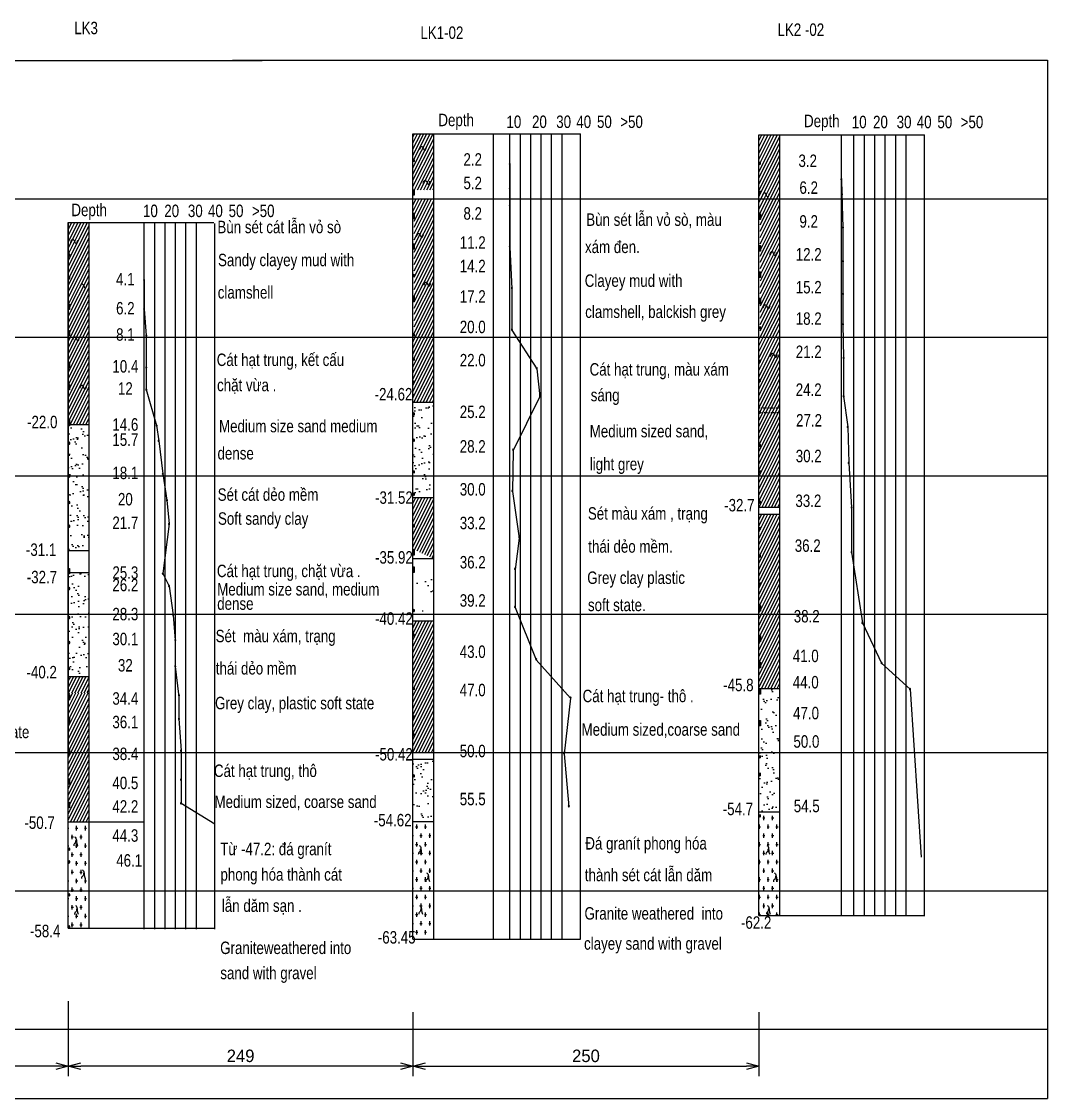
# Model space of a CAD drawing. Header units: millimetres. Extents: x -460 to 3871, y -2191 to 1614.
# Drawn here: x 3130 to 3871, y 792 to 1571 of the extents above; entities that cross this region are included whole.
import ezdxf
from ezdxf.enums import TextEntityAlignment as Align

# ---------------------------------------------------------------- set-up
doc = ezdxf.new("R2010")
doc.units = ezdxf.units.MM
for name, color, linetype in [('03_Dimension line', 4, 'Continuous'), ('HATCH', 8, 'Continuous'), ('Layer1', 7, 'Continuous'), ('Layer3', 7, 'Continuous'), ('Layer4', 7, 'Continuous'), ('Layer5', 7, 'Continuous'), ('LEGEND', 7, 'Continuous')]:
    doc.layers.add(name, color=color, linetype=linetype)
doc.layers.add('SPT Lines', color=7, linetype='Continuous', lineweight=30)
doc.styles.add('Kich Thuoc', font='vn_vni.shx')
doc.styles.add('vn_vni', font='vn_vni.shx', dxfattribs={"width": 0.8})
doc.dimstyles.new('D500', dxfattribs={"dimscale": 6, "dimtxt": 1.5, "dimasz": 1.5, "dimexe": 1.2, "dimexo": 0, "dimgap": 0.5, "dimtad": 1, "dimdec": 0, "dimzin": 0, "dimdsep": 46, "dimtxsty": 'Kich Thuoc', "dimblk": 'OPEN30', "dimcen": 0.09, "dimclrd": 256, "dimclre": 256, "dimclrt": 256, "dimadec": 0, "dimazin": 0, "dimtfac": 1, "dimtdec": 0, "dimtmove": 0, "dimatfit": 3, "dimldrblk": 'OPEN30', "dimfxl": 1, "dimtolj": 1, "dimtzin": 0, "dimarcsym": 0})
pattern_1 = [(63.43495, (2553.9757, 17.1948), (-1.122532, 2.245064), [])]
pattern_2 = [(56.9112, (2553.976, 17.195), (-0.240005, 14.682397), [0, -8.415734, 0, -9.412334, 0, -8.997084]), (14.7514, (2553.976, 17.195), (6.74285, 21.50475), [0, -3.203046, 0, -5.35143, 0, -2.05073]), (308.12634, (2549.289, 17.195), (11.864886, 0.043116), [0, -2.60231, 0, -9.36832, 0, -12.230863]), (298.6193, (2549.29, 17.195), (11.45335, 6.68788), [0, -1.46613, 0, -6.920125, 0, -7.91709])]
pattern_3 = [(0, (2553.9757, 17.195), (3.175, 6.35), [1.5875, -4.7625]), (90, (2554.7694, 15.6073), (-3.175, 6.35), [3.175, -9.525])]

# ---------------------------------------------------------------- blocks, each defined once
blk = doc.blocks.new('WeaSym')
at = {"layer": 'Layer5'}
for points, knots in [([(0.29, 0.4), (0.22, 0.37), (0.1, 0.31), (-0.13, 0.23), (-0.3, -0.06), (-0.19, -0.64), (-0.96, -0.88), (-1.56, -1.18), (-1.63, -1.55), (-1.66, -1.7)], [0, 0, 0, 0, 0.248602, 0.391484, 0.732345, 1.135543, 1.988104, 2.650597, 3.069283, 3.069283, 3.069283, 3.069283]), ([(-1.03, 1.5), (-0.7, 1.41), (-0.06, 1.23), (0.35, 0.2), (0.38, -0.85), (0.85, -1.43), (1.06, -1.68)], [0, 0, 0, 0, 0.980013, 1.868212, 3.088691, 4.043605, 4.043605, 4.043605, 4.043605])]:
    blk.add_open_spline(points, degree=3, knots=knots, dxfattribs=at)
blk = doc.blocks.new('Mud')
at = {"layer": 'Layer1'}
blk.add_open_spline([(-2.54, -0.48), (-2.35, -0.21), (-2.01, 0.28), (-1.25, 0.76), (-0.41, 0.43), (0.13, -0.11), (0.69, -0.75), (1.53, -0.95), (2.04, -0.32), (2.26, 0.06), (2.38, 0.27)], degree=3, knots=[0, 0, 0, 0, 1.010535, 1.796684, 2.438777, 3.51977, 4.07449, 5.00931, 5.585625, 6.332998, 6.332998, 6.332998, 6.332998], dxfattribs=at)
blk = doc.blocks.new('MAUVUONG')
blk.add_lwpolyline([(0, -2), (0, 0), (1, 0), (1, -2)], close=True)
blk.add_solid([(0, 0), (1, 0), (0, -2), (1, -2)])
blk = doc.blocks.new('_Open30')
at = {"color": 0, "linetype": 'ByBlock', "lineweight": -2}
for p, q in [((-1, 0.268), (0, 0)), ((0, 0), (-1, -0.268)), ((0, 0), (-1, 0))]:
    blk.add_line(p, q, dxfattribs=at)
blk = doc.blocks.new('*D17')
at = {"layer": '03_Dimension line', "lineweight": -2, "transparency": 16777216}
for p, q in [((3412.5, 854.74), (3412.5, 808.46)), ((3662.54, 854.74), (3662.54, 808.46)), ((3421.5, 815.66), (3653.54, 815.66))]:
    blk.add_line(p, q, dxfattribs=at)
at = {"layer": 'DEFPOINTS', "color": 0, "transparency": 16777216}
for p in [(3412.5, 854.74), (3662.54, 854.74), (3662.54, 815.66)]:
    blk.add_point(p, dxfattribs=at)
at = {"layer": '03_Dimension line', "lineweight": -2, "transparency": 16777216, "xscale": 9, "yscale": 9, "zscale": 9, "rotation": 180}
blk.add_blockref('_Open30', (3412.5, 815.66), dxfattribs=at)
at = {"layer": '03_Dimension line', "lineweight": -2, "transparency": 16777216, "xscale": 9, "yscale": 9, "zscale": 9}
blk.add_blockref('_Open30', (3662.54, 815.66), dxfattribs=at)
at = {"layer": '03_Dimension line', "transparency": 16777216, "insert": (3537.52, 823.16), "char_height": 9, "attachment_point": 5, "style": 'Kich Thuoc'}
blk.add_mtext('\\A1;250', dxfattribs=at)
blk = doc.blocks.new('*D18')
at = {"layer": '03_Dimension line', "lineweight": -2, "transparency": 16777216}
for p, q in [((3163.44, 862.62), (3163.44, 808.46)), ((3412.5, 854.74), (3412.5, 808.46)), ((3403.5, 815.66), (3172.44, 815.66))]:
    blk.add_line(p, q, dxfattribs=at)
at = {"layer": 'DEFPOINTS', "color": 0, "transparency": 16777216}
for p in [(3163.44, 862.62), (3412.5, 854.74), (3163.44, 815.66)]:
    blk.add_point(p, dxfattribs=at)
at = {"layer": '03_Dimension line', "lineweight": -2, "transparency": 16777216, "xscale": 9, "yscale": 9, "zscale": 9, "rotation": 180}
blk.add_blockref('_Open30', (3163.44, 815.66), dxfattribs=at)
at = {"layer": '03_Dimension line', "lineweight": -2, "transparency": 16777216, "xscale": 9, "yscale": 9, "zscale": 9}
blk.add_blockref('_Open30', (3412.5, 815.66), dxfattribs=at)
at = {"layer": '03_Dimension line', "transparency": 16777216, "insert": (3287.97, 823.16), "char_height": 9, "attachment_point": 5, "style": 'Kich Thuoc'}
blk.add_mtext('\\A1;249', dxfattribs=at)
blk = doc.blocks.new('*D19')
at = {"layer": '03_Dimension line', "lineweight": -2, "transparency": 16777216}
for p, q in [((2873.44, 862.62), (2873.44, 808.46)), ((3163.44, 862.62), (3163.44, 808.46)), ((3154.44, 815.66), (2882.44, 815.66))]:
    blk.add_line(p, q, dxfattribs=at)
at = {"layer": 'DEFPOINTS', "color": 0, "transparency": 16777216}
for p in [(2873.44, 862.62), (3163.44, 862.62), (2873.44, 815.66)]:
    blk.add_point(p, dxfattribs=at)
at = {"layer": '03_Dimension line', "lineweight": -2, "transparency": 16777216, "xscale": 9, "yscale": 9, "zscale": 9, "rotation": 180}
blk.add_blockref('_Open30', (2873.44, 815.66), dxfattribs=at)
at = {"layer": '03_Dimension line', "lineweight": -2, "transparency": 16777216, "xscale": 9, "yscale": 9, "zscale": 9}
blk.add_blockref('_Open30', (3163.44, 815.66), dxfattribs=at)
at = {"layer": '03_Dimension line', "transparency": 16777216, "insert": (3018.44, 823.16), "char_height": 9, "attachment_point": 5, "style": 'Kich Thuoc'}
blk.add_mtext('\\A1;290', dxfattribs=at)

msp = doc.modelspace()

# ---------------------------------------------------------------- hatches: boundary and pattern name
at = {"layer": 'HATCH'}
h = msp.add_hatch(dxfattribs=at)
h.set_pattern_fill('ANSI31', color=256, scale=0.5, style=0)
h.set_pattern_definition(pattern_1)
h.paths.add_polyline_path([(3427.5, 1442.43), (3412.5, 1442.43), (3412.5, 1432.05), (3413.5, 1432.05), (3413.5, 1428.05), (3413.47, 1410.05), (3413.5, 1410.05), (3413.5, 1406.05), (3413.43, 1372.05), (3413.5, 1372.05), (3413.5, 1368.05), (3413.45, 1342.43), (3427.5, 1342.43)])
h.paths.add_polyline_path([(3427.5, 1489.55), (3412.5, 1489.55), (3412.5, 1449.05), (3413.5, 1449.05), (3427.5, 1448.85)])
h.paths.add_polyline_path([(3427.5, 1295.55), (3427.5, 1342.43), (3412.5, 1342.43), (3412.5, 1295.55)])
h = msp.add_hatch(dxfattribs=at)
h.set_pattern_fill('ANSI31', color=256, scale=0.5, style=0)
h.set_pattern_definition(pattern_1)
h.paths.add_polyline_path([(3677.54, 1488.65), (3662.54, 1488.65), (3662.54, 1442.43), (3677.54, 1442.43)])
h = msp.add_hatch(dxfattribs=at)
h.set_pattern_fill('ANSI31', color=256, scale=0.5, style=0)
h.set_pattern_definition(pattern_1)
h.paths.add_polyline_path([(3677.54, 1342.43), (3677.54, 1442.43), (3662.54, 1442.43), (3662.54, 1431.65), (3663.54, 1431.65), (3663.54, 1427.65), (3663.48, 1408.65), (3663.54, 1408.65), (3663.54, 1404.65), (3663.48, 1389.65), (3663.54, 1389.65), (3663.54, 1385.65), (3663.48, 1370.65), (3663.54, 1370.65), (3663.54, 1366.65), (3663.43, 1342.43)])
h = msp.add_hatch(dxfattribs=at)
h.set_pattern_fill('ANSI31', color=256, scale=0.5, style=0)
h.set_pattern_definition(pattern_1)
h.paths.add_polyline_path([(3178.44, 1425.43), (3163.44, 1425.43), (3163.44, 1382.43), (3178.44, 1382.43)])
h.paths.add_polyline_path([(3178.44, 1382.43), (3163.44, 1382.43), (3163.44, 1366.43), (3164.44, 1366.43), (3164.44, 1362.43), (3163.44, 1362.43), (3163.44, 1347.43), (3164.44, 1347.43), (3164.44, 1343.43), (3163.44, 1343.43), (3163.44, 1324.43), (3164.44, 1324.43), (3164.44, 1320.43), (3163.44, 1320.43), (3163.44, 1308.43), (3164.44, 1308.43), (3164.44, 1304.43), (3163.44, 1304.43), (3163.44, 1282.43), (3164.44, 1282.43), (3164.44, 1279.43), (3178.44, 1279.43)])
h = msp.add_hatch(dxfattribs=at)
h.set_pattern_fill('ANSI31', color=256, scale=0.5, style=0)
h.set_pattern_definition(pattern_1)
h.paths.add_polyline_path([(3662.54, 1242.43), (3677.54, 1242.43), (3677.54, 1342.43), (3662.54, 1342.43)])
h.paths.add_polyline_path([(3552.39, 1256.53), (3665.84, 1256.53), (3665.84, 1207.13), (3552.39, 1207.13)], flags=9)
h = msp.add_hatch(dxfattribs=at)
h.set_pattern_fill('ANSI31', color=256, scale=0.5, style=0)
h.set_pattern_definition(pattern_1)
h.paths.add_polyline_path([(3677.54, 1219.65), (3677.54, 1242.43), (3662.54, 1242.43), (3662.54, 1219.65)])
h.paths.add_polyline_path([(3552.39, 1256.53), (3665.84, 1256.53), (3665.84, 1207.13), (3552.39, 1207.13)], flags=9)
h = msp.add_hatch(dxfattribs=at)
h.set_pattern_fill('ANSI31', color=256, scale=0.5, style=0)
h.set_pattern_definition(pattern_1)
h.paths.add_polyline_path([(3427.5, 1226.55), (3412.5, 1226.55), (3412.5, 1189.05), (3413.5, 1189.05), (3427.5, 1182.55)])
h = msp.add_hatch(dxfattribs=at)
h.set_pattern_fill('ANSI31', color=256, scale=0.5, style=0)
h.set_pattern_definition(pattern_1)
h.paths.add_polyline_path([(3677.54, 1214.65), (3662.54, 1214.65), (3662.54, 1148.65), (3663.54, 1148.65), (3663.54, 1144.65), (3662.54, 1144.65), (3662.54, 1142.43), (3677.54, 1142.43), (3677.54, 1148.65)])
h.paths.add_polyline_path([(3663.54, 1122.65), (3662.54, 1122.65), (3662.54, 1107.65), (3663.54, 1107.65), (3663.54, 1103.65), (3662.54, 1103.65), (3662.54, 1088.65), (3677.54, 1088.65), (3677.54, 1142.43), (3662.54, 1142.43), (3662.54, 1126.65), (3663.54, 1126.65)])
h = msp.add_hatch(dxfattribs=at)
h.set_pattern_fill('ANSI31', color=256, scale=0.5, style=0)
h.set_pattern_definition(pattern_1)
h.paths.add_polyline_path([(3427.5, 1137.55), (3412.5, 1137.55), (3412.5, 1042.43), (3427.5, 1042.43)])
h = msp.add_hatch(dxfattribs=at)
h.set_pattern_fill('ANSI31', color=256, scale=0.5, style=0)
h.set_pattern_definition(pattern_1)
h.paths.add_polyline_path([(3178.44, 1085.43), (3163.44, 1085.43), (3163.44, 1084.43), (3164.44, 1084.43), (3164.44, 1080.43), (3163.44, 1080.43), (3163.44, 1067.43), (3164.44, 1067.43), (3164.44, 1063.43), (3163.44, 1063.43), (3163.44, 1044.43), (3164.44, 1044.43), (3164.44, 1040.43), (3163.44, 1040.43), (3163.44, 1023.43), (3164.44, 1023.43), (3164.44, 1019.43), (3163.44, 1019.43), (3163.44, 1006.43), (3164.44, 1006.43), (3164.44, 1002.43), (3163.44, 1002.43), (3163.44, 992.43), (3178.44, 992.43)])
at = {"layer": 'Layer1'}
h = msp.add_hatch(dxfattribs=at)
h.set_pattern_fill('DOTS', color=256, style=0)
h.set_pattern_definition([(0, (1801.4268, 1986.663), (0.79375, 3.175), [0, -1.5875])])
h.paths.add_polyline_path([(3662.54, 1291.65), (3662.54, 1286.65), (3677.54, 1286.65), (3677.54, 1291.65)])
h.paths.add_polyline_path([(3664.77, 1282.57), (3676.46, 1282.57), (3676.46, 1297.87), (3664.77, 1297.87)], flags=9)
h = msp.add_hatch(dxfattribs=at)
h.set_pattern_fill('AR-SAND', color=256, scale=0.5, style=0)
h.set_pattern_definition([(56.9112, (2553.976, 17.195), (-0.8, 48.9413), [0, -28.05245, 0, -31.37445, 0, -29.9903]), (14.7514, (2553.976, 17.195), (22.4762, 71.6825), [0, -10.6768, 0, -17.8381, 0, -6.83577]), (308.1263, (2538.355, 17.195), (39.5496, 0.1437), [0, -8.67437, 0, -31.22774, 0, -40.76954]), (298.6193, (2538.355, 17.195), (38.1778, 22.2929), [0, -4.8871, 0, -23.0671, 0, -26.3903])])
h.paths.add_polyline_path([(3427.5, 1182.55), (3412.5, 1182.55), (3412.5, 1176.55), (3413.5, 1176.55), (3413.5, 1172.55), (3412.5, 1172.55), (3412.5, 1142.43), (3427.5, 1142.43), (3427.5, 1149.55)])
h = msp.add_hatch(dxfattribs=at)
h.set_pattern_fill('CROSS', color=256, scale=0.5, style=0)
h.set_pattern_definition(pattern_3)
h.paths.add_polyline_path([(3662.54, 942.55), (3677.54, 942.55), (3677.54, 999.65), (3662.54, 999.65)])
h.paths.add_polyline_path([(3677.54, 924.65), (3677.54, 942.55), (3662.54, 942.55), (3662.54, 924.65)])
h = msp.add_hatch(dxfattribs=at)
h.set_pattern_fill('CROSS', color=256, scale=0.5, style=0)
h.set_pattern_definition(pattern_3)
h.paths.add_polyline_path([(3427.5, 992.55), (3412.5, 992.55), (3412.5, 942.55), (3427.5, 942.55)])
h.paths.add_polyline_path([(3427.5, 942.55), (3412.5, 942.55), (3412.5, 907.55), (3427.5, 907.55)])
at = {"layer": 'Layer3'}
h = msp.add_hatch(dxfattribs=at)
h.set_pattern_fill('AR-SAND', color=256, scale=0.15, style=0)
h.set_pattern_definition(pattern_2)
h.paths.add_polyline_path([(3427.5, 1295.55), (3412.5, 1295.55), (3412.5, 1242.43), (3427.5, 1242.43)])
h.paths.add_polyline_path([(3412.5, 1242.43), (3412.5, 1226.55), (3427.5, 1226.55), (3427.5, 1242.43)])
h = msp.add_hatch(dxfattribs=at)
h.set_pattern_fill('AR-SAND', color=256, scale=0.15, style=0)
h.set_pattern_definition([(56.9112, (2692.445, 1045.43), (-0.24, 14.6824), [0, -8.41573, 0, -9.41233, 0, -8.99708]), (14.7514, (2692.445, 1045.43), (6.74285, 21.50475), [0, -3.20305, 0, -5.35143, 0, -2.05073]), (308.1263, (2687.759, 1045.43), (11.86489, 0.04312), [0, -2.60231, 0, -9.36832, 0, -12.23086]), (298.6193, (2687.759, 1045.43), (11.45335, 6.68788), [0, -1.46613, 0, -6.92012, 0, -7.91709])])
h.paths.add_polyline_path([(3178.44, 1279.43), (3164.44, 1279.43), (3164.44, 1278.43), (3163.44, 1278.43), (3163.44, 1188.43), (3178.44, 1188.43)])
h.paths.add_polyline_path([(3178.44, 1172.43), (3164.44, 1172.43), (3164.44, 1171.43), (3163.44, 1171.43), (3163.44, 1097.43), (3178.44, 1097.43)])
h = msp.add_hatch(dxfattribs=at)
h.set_pattern_fill('AR-SAND', color=256, scale=0.15, style=0)
h.set_pattern_definition(pattern_2)
h.paths.add_polyline_path([(3663.54, 1065.65), (3663.54, 1061.65), (3663.4, 1042.43), (3677.54, 1042.43), (3677.54, 1088.65), (3663.54, 1088.65), (3663.54, 1084.65), (3663.42, 1065.65)])
h.paths.add_polyline_path([(3677.54, 1042.43), (3662.54, 1042.43), (3662.54, 999.65), (3677.54, 999.65)])
h = msp.add_hatch(dxfattribs=at)
h.set_pattern_fill('AR-SAND', color=256, scale=0.15, style=0)
h.set_pattern_definition(pattern_2)
h.paths.add_polyline_path([(3427.5, 1037.55), (3412.5, 1037.55), (3412.5, 995.55), (3427.5, 995.55)])
at = {"layer": 'Layer4'}
h = msp.add_hatch(dxfattribs=at)
h.set_pattern_fill('ANSI31', color=256, scale=0.5, style=0)
h.set_pattern_definition([(63.43495, (2692.4449, 1045.4296), (-1.122532, 2.245064), [])])
h.paths.add_polyline_path([(3178.44, 1097.43), (3163.44, 1097.43), (3163.44, 1085.43), (3178.44, 1085.43)])
at = {"layer": 'Layer5'}
h = msp.add_hatch(dxfattribs=at)
h.set_pattern_fill('CROSS', color=256, scale=0.5, style=0)
h.set_pattern_definition([(0, (2692.445, 111.4296), (3.175, 6.35), [1.5875, -4.7625]), (90, (2693.2386, 109.842), (-3.175, 6.35), [3.175, -9.525])])
h.paths.add_polyline_path([(3178.44, 992.43), (3163.44, 992.43), (3163.44, 915.43), (3178.44, 915.43)])

# ---------------------------------------------------------------- linework, layer by layer
at = {"color": 5}
for p, q in [((1962.77, 1542.43), (3303.64, 1542.43)), ((3282.18, 1542.55), (3871.01, 1542.55)), ((3871.01, 1542.55), (3871.01, 792.43)), ((1962.77, 1242.43), (3871.01, 1242.43)), ((1962.77, 942.43), (3303.64, 942.43)), ((3282.18, 942.55), (3871.01, 942.55)), ((1962.77, 842.43), (3871.01, 842.43)), ((1962.77, 792.43), (3871.01, 792.43))]:
    msp.add_line(p, q, dxfattribs=at)
for p, q in [((3412.5, 1197.55), (3412.5, 1489.55)), ((3412.5, 1149.55), (3412.5, 1489.55)), ((3427.5, 1149.55), (3427.5, 1489.55)), ((3470.61, 1149.55), (3470.61, 1489.55)), ((3489.99, 1489.55), (3489.99, 1149.55)), ((3533.49, 1149.55), (3533.49, 1489.55)), ((3662.54, 1148.65), (3662.54, 1488.65)), ((3677.54, 1148.65), (3677.54, 1488.65)), ((3722.09, 1148.65), (3722.09, 1488.65)), ((3722.09, 1148.65), (3722.09, 1488.65)), ((3722.09, 1148.65), (3722.09, 1488.65)), ((3722.09, 1148.65), (3722.09, 1488.65)), ((3782.09, 1118.65), (3782.09, 1488.65)), ((3163.44, 1085.43), (3163.44, 1425.43)), ((3163.44, 1425.43), (3268.69, 1425.43)), ((3178.44, 1085.43), (3178.44, 1425.43)), ((3218.27, 1084.67), (3218.27, 1424.67)), ((3218.27, 1084.67), (3218.27, 1424.67)), ((3269.27, 1084.67), (3269.27, 1424.67)), ((3163.44, 1362.43), (3163.44, 1366.43)), ((3163.44, 1366.43), (3164.44, 1366.43)), ((3164.44, 1362.43), (3163.44, 1362.43)), ((3164.44, 1366.43), (3164.44, 1362.43)), ((3163.44, 1343.43), (3163.44, 1347.43)), ((3163.44, 1347.43), (3164.44, 1347.43)), ((3164.44, 1347.43), (3164.44, 1343.43)), ((3164.44, 1343.43), (3163.44, 1343.43)), ((3163.44, 1320.43), (3163.44, 1324.43)), ((3163.44, 1324.43), (3164.44, 1324.43)), ((3164.44, 1324.43), (3164.44, 1320.43)), ((3164.44, 1320.43), (3163.44, 1320.43)), ((3163.44, 1304.43), (3163.44, 1308.43)), ((3163.44, 1308.43), (3164.44, 1308.43)), ((3164.44, 1308.43), (3164.44, 1304.43)), ((3164.44, 1304.43), (3163.44, 1304.43)), ((3163.44, 1278.43), (3163.44, 1282.43)), ((3163.44, 1282.43), (3164.44, 1282.43)), ((3164.44, 1278.43), (3163.44, 1278.43)), ((3164.44, 1282.43), (3164.44, 1278.43)), ((3163.44, 1171.43), (3163.44, 1175.43)), ((3163.44, 1175.43), (3164.44, 1175.43)), ((3164.44, 1175.43), (3164.44, 1171.43)), ((3164.44, 1171.43), (3163.44, 1171.43)), ((3427.5, 907.55), (3427.5, 1149.55)), ((3470.61, 907.55), (3470.61, 1149.55)), ((3533.49, 907.55), (3533.49, 1149.55)), ((3722.09, 996.65), (3722.09, 1148.65)), ((3722.09, 996.65), (3722.09, 1148.65)), ((3722.09, 996.65), (3722.09, 1148.65)), ((3722.09, 924.65), (3722.09, 1148.65)), ((3782.09, 924.65), (3782.09, 1148.65)), ((3163.44, 1080.43), (3163.44, 1084.43)), ((3163.44, 1084.43), (3164.44, 1084.43)), ((3164.44, 1084.43), (3164.44, 1080.43)), ((3178.44, 915.43), (3178.44, 1085.43)), ((3218.27, 914.67), (3218.27, 1084.67)), ((3218.27, 914.67), (3218.27, 1084.67)), ((3269.27, 914.67), (3269.27, 1084.67)), ((3164.44, 1080.43), (3163.44, 1080.43)), ((3163.44, 1063.43), (3163.44, 1067.43)), ((3163.44, 1067.43), (3164.44, 1067.43)), ((3164.44, 1067.43), (3164.44, 1063.43)), ((3164.44, 1063.43), (3163.44, 1063.43)), ((3163.44, 1040.43), (3163.44, 1044.43)), ((3163.44, 1044.43), (3164.44, 1044.43)), ((3164.44, 1044.43), (3164.44, 1040.43)), ((3164.44, 1040.43), (3163.44, 1040.43)), ((3163.44, 1019.43), (3163.44, 1023.43)), ((3163.44, 1023.43), (3164.44, 1023.43)), ((3164.44, 1019.43), (3163.44, 1019.43)), ((3164.44, 1023.43), (3164.44, 1019.43)), ((3163.44, 1002.43), (3163.44, 1006.43)), ((3163.44, 1006.43), (3164.44, 1006.43)), ((3164.44, 1006.43), (3164.44, 1002.43)), ((3164.44, 1002.43), (3163.44, 1002.43))]:
    msp.add_line(p, q)
at = {"color": 8}
for p, q in [((3482.49, 1149.55), (3482.49, 1489.55)), ((3497.49, 1489.55), (3497.49, 1149.55)), ((3504.99, 1489.55), (3504.99, 1149.55)), ((3512.49, 1489.55), (3512.49, 1149.55)), ((3519.99, 1489.55), (3519.99, 1149.55)), ((3731.09, 1148.65), (3731.09, 1488.65)), ((3738.59, 1488.65), (3738.59, 1148.65)), ((3746.09, 1488.65), (3746.09, 1148.65)), ((3753.59, 1488.65), (3753.59, 1148.65)), ((3761.09, 1488.65), (3761.09, 1148.65)), ((3768.59, 1488.65), (3768.59, 1148.65)), ((3225.77, 1424.67), (3225.77, 1084.67)), ((3233.27, 1424.67), (3233.27, 1084.67)), ((3240.77, 1424.67), (3240.77, 1084.67)), ((3248.27, 1424.67), (3248.27, 1084.67)), ((3255.77, 1424.67), (3255.77, 1084.67)), ((3482.49, 907.55), (3482.49, 1149.55)), ((3489.99, 1149.55), (3489.99, 907.55)), ((3497.49, 1149.55), (3497.49, 907.55)), ((3504.99, 1149.55), (3504.99, 907.55)), ((3512.49, 1149.55), (3512.49, 907.55)), ((3519.99, 1149.55), (3519.99, 907.55)), ((3731.09, 924.65), (3731.09, 1148.65)), ((3738.59, 1148.65), (3738.59, 924.65)), ((3746.09, 1148.65), (3746.09, 924.65)), ((3753.59, 1148.65), (3753.59, 924.65)), ((3761.09, 1148.65), (3761.09, 924.65)), ((3768.59, 1148.65), (3768.59, 924.65)), ((3225.77, 1084.67), (3225.77, 914.67)), ((3233.27, 1084.67), (3233.27, 914.67)), ((3240.77, 1084.67), (3240.77, 914.67)), ((3248.27, 1084.67), (3248.27, 914.67)), ((3255.77, 1084.67), (3255.77, 914.67))]:
    msp.add_line(p, q, dxfattribs=at)
for points in [[(3163.44, 1366.43), (3164.44, 1366.43), (3163.44, 1362.43), (3164.44, 1362.43)], [(3163.44, 1347.43), (3164.44, 1347.43), (3163.44, 1343.43), (3164.44, 1343.43)], [(3163.44, 1324.43), (3164.44, 1324.43), (3163.44, 1320.43), (3164.44, 1320.43)], [(3163.44, 1308.43), (3164.44, 1308.43), (3163.44, 1304.43), (3164.44, 1304.43)], [(3163.44, 1282.43), (3164.44, 1282.43), (3163.44, 1278.43), (3164.44, 1278.43)], [(3163.44, 1175.43), (3164.44, 1175.43), (3163.44, 1171.43), (3164.44, 1171.43)], [(3163.44, 1084.43), (3164.44, 1084.43), (3163.44, 1080.43), (3164.44, 1080.43)], [(3163.44, 1067.43), (3164.44, 1067.43), (3163.44, 1063.43), (3164.44, 1063.43)], [(3163.44, 1044.43), (3164.44, 1044.43), (3163.44, 1040.43), (3164.44, 1040.43)], [(3163.44, 1023.43), (3164.44, 1023.43), (3163.44, 1019.43), (3164.44, 1019.43)], [(3163.44, 1006.43), (3164.44, 1006.43), (3163.44, 1002.43), (3164.44, 1002.43)]]:
    msp.add_solid(points)
at = {"layer": 'HATCH'}
msp.add_line((3163.44, 915.43), (3163.44, 1085.43), dxfattribs=at)
at = {"layer": 'Layer1', "color": 0}
for p, q in [((3412.5, 907.55), (3412.5, 1489.55)), ((3412.5, 1489.55), (3533.49, 1489.55)), ((3412.5, 1295.55), (3427.5, 1295.55)), ((3412.5, 1226.55), (3427.5, 1226.55)), ((3662.54, 1214.65), (3677.54, 1214.65)), ((3412.5, 1182.55), (3427.5, 1182.55)), ((3662.54, 924.65), (3662.54, 1148.65)), ((3677.54, 924.65), (3677.54, 1148.65)), ((3412.5, 1137.55), (3427.5, 1137.55)), ((3662.54, 1088.65), (3677.54, 1088.65)), ((3412.5, 907.55), (3427.5, 907.55))]:
    msp.add_line(p, q, dxfattribs=at)
at = {"layer": 'Layer1'}
for p, q in [((3662.54, 1488.65), (3782.09, 1488.65)), ((3163.44, 1425.43), (3163.44, 1042.43)), ((3163.44, 1425.43), (3163.44, 1042.43)), ((3662.54, 1219.65), (3677.54, 1219.65)), ((3427.5, 998.28), (3427.49, 998.31)), ((3662.54, 999.65), (3677.54, 999.65)), ((3662.54, 924.65), (3677.54, 924.65))]:
    msp.add_line(p, q, dxfattribs=at)
at = {"layer": 'Layer1', "color": 1}
for p, q in [((3482.49, 1467.55), (3482.49, 1437.55)), ((3722.09, 1456.65), (3722.52, 1445.81)), ((3722.52, 1445.81), (3723.21, 1421.84)), ((3482.49, 1437.55), (3482.49, 1407.55)), ((3723.21, 1421.84), (3723.21, 1397.41)), ((3482.49, 1407.55), (3483.99, 1377.55)), ((3723.21, 1397.41), (3723.21, 1373.89)), ((3483.99, 1377.55), (3483.99, 1347.55)), ((3723.21, 1373.89), (3723.21, 1351.95)), ((3483.99, 1347.55), (3501.99, 1319.55)), ((3723.21, 1351.95), (3723.67, 1327.52)), ((3723.67, 1327.52), (3723.67, 1299.86)), ((3501.99, 1319.55), (3504.24, 1299.55)), ((3504.24, 1299.55), (3484.89, 1260.72)), ((3723.67, 1299.86), (3726.67, 1277.73)), ((3726.67, 1277.73), (3727.37, 1251.64)), ((3484.89, 1260.72), (3484.4, 1231.02)), ((3727.37, 1251.64), (3729.44, 1219.37)), ((3484.4, 1231.02), (3489.36, 1197.35)), ((3729.44, 1219.37), (3729.44, 1187.09)), ((3489.36, 1197.35), (3486.28, 1174.67)), ((3729.44, 1187.09), (3737.31, 1136.12)), ((3486.28, 1174.67), (3486.28, 1147.21)), ((3486.28, 1147.21), (3501.55, 1109.31)), ((3737.31, 1136.12), (3751.15, 1107.07)), ((3501.55, 1109.31), (3526.36, 1081.64)), ((3751.15, 1107.07), (3771.69, 1088.17)), ((3526.36, 1081.64), (3521.66, 1041.46)), ((3771.69, 1088.17), (3779.76, 966.71)), ((3521.66, 1041.46), (3525.14, 1003.16))]:
    msp.add_line(p, q, dxfattribs=at)
at = {"layer": 'Layer1', "color": 5}
for p, q in [((1962.77, 1442.43), (3871.01, 1442.43)), ((1962.77, 1342.43), (3871.01, 1342.43)), ((3412.5, 1299.98), (3413.29, 1301.55)), ((3427.21, 1257.55), (3427.5, 1258.14)), ((3412.5, 992.55), (3412.5, 1149.55)), ((1962.77, 1142.43), (3871.01, 1142.43)), ((1962.77, 1042.43), (3871.01, 1042.43))]:
    msp.add_line(p, q, dxfattribs=at)
for centre, start_param, end_param in [((3663.29, 1447.15), -1.570796, 1.570796), ((3663.29, 1447.15), 1.570796, 4.712389), ((3413.25, 1387.05), -1.570796, 1.570796), ((3413.25, 1387.05), 1.570796, 4.712389)]:
    msp.add_ellipse(centre, major_axis=(0, 0.75), ratio=0.5, start_param=start_param, end_param=end_param, dxfattribs=at)
at = {"layer": 'Layer3'}
msp.add_line((3412.5, 1037.55), (3427.5, 1037.55), dxfattribs=at)
at = {"layer": 'LEGEND'}
for p, q in [((3163.44, 1279.43), (3178.44, 1279.43)), ((3163.44, 1188.43), (3178.44, 1188.43)), ((3163.44, 1172.43), (3178.44, 1172.43)), ((3163.44, 1097.43), (3178.44, 1097.43)), ((3163.44, 992.43), (3178.44, 992.43)), ((3178.44, 992.43), (3218.44, 992.43)), ((3412.5, 992.55), (3427.5, 992.55)), ((3662.54, 924.65), (3782.46, 924.65)), ((3163.44, 915.43), (3178.44, 915.43)), ((3178.44, 915.43), (3269.27, 915.43)), ((3427.5, 907.55), (3533.49, 907.55))]:
    msp.add_line(p, q, dxfattribs=at)
for centre, start_param, end_param in [((3413.25, 1470.05), -1.570796, 1.570796), ((3413.25, 1470.05), 1.570796, 4.712389), ((3663.29, 1468.15), -1.570796, 1.570796), ((3663.29, 1468.15), 1.570796, 4.712389), ((3164.19, 1401.93), -1.570796, 1.570796), ((3164.19, 1401.93), 1.570796, 4.712389), ((3164.19, 1385.43), -1.570796, 1.570796), ((3164.19, 1385.43), 1.570796, 4.712389), ((3663.29, 1349.15), -1.570796, 1.570796), ((3663.29, 1349.15), 1.570796, 4.712389), ((3413.25, 1344.05), -1.570796, 1.570796), ((3413.25, 1344.05), 1.570796, 4.712389), ((3413.25, 1326.55), -1.570796, 1.570796), ((3413.25, 1326.55), 1.570796, 4.712389), ((3663.29, 1325.15), -1.570796, 1.570796), ((3663.29, 1325.15), 1.570796, 4.712389), ((3413.25, 1310.05), -1.570796, 1.570796), ((3413.25, 1310.05), 1.570796, 4.712389), ((3663.29, 1311.15), -1.570796, 1.570796), ((3663.29, 1311.15), 1.570796, 4.712389), ((3413.25, 1287.05), -1.570796, 1.570796), ((3413.25, 1287.05), 1.570796, 4.712389), ((3663.29, 1288.15), -1.570796, 1.570796), ((3663.29, 1288.15), 1.570796, 4.712389), ((3413.25, 1268.05), -1.570796, 1.570796), ((3164.19, 1265.93), -1.570796, 1.570796), ((3164.19, 1265.93), 1.570796, 4.712389), ((3413.25, 1268.05), 1.570796, 4.712389), ((3663.29, 1264.15), -1.570796, 1.570796), ((3663.29, 1264.15), 1.570796, 4.712389), ((3413.25, 1245.05), -1.570796, 1.570796), ((3413.25, 1245.05), 1.570796, 4.712389), ((3663.29, 1245.15), -1.570796, 1.570796), ((3663.29, 1245.15), 1.570796, 4.712389), ((3164.19, 1241.93), -1.570796, 1.570796), ((3164.19, 1241.93), 1.570796, 4.712389), ((3413.25, 1229.05), -1.570796, 1.570796), ((3164.19, 1222.93), -1.570796, 1.570796), ((3164.19, 1222.93), 1.570796, 4.712389), ((3413.25, 1229.05), 1.570796, 4.712389), ((3663.29, 1223.15), -1.570796, 1.570796), ((3663.29, 1223.15), 1.570796, 4.712389), ((3164.19, 1205.93), -1.570796, 1.570796), ((3413.25, 1206.05), -1.570796, 1.570796), ((3164.19, 1205.93), 1.570796, 4.712389), ((3413.25, 1206.05), 1.570796, 4.712389), ((3663.29, 1204.15), -1.570796, 1.570796), ((3663.29, 1204.15), 1.570796, 4.712389), ((3663.29, 1184.15), -1.570796, 1.570796), ((3663.29, 1184.15), 1.570796, 4.712389), ((3164.19, 1160.93), -1.570796, 1.570796), ((3164.19, 1160.93), 1.570796, 4.712389), ((3663.29, 1164.15), -1.570796, 1.570796), ((3663.29, 1164.15), 1.570796, 4.712389), ((3413.25, 1145.05), -1.570796, 1.570796), ((3413.25, 1145.05), 1.570796, 4.712389), ((3164.19, 1139.93), -1.570796, 1.570796), ((3164.19, 1139.93), 1.570796, 4.712389), ((3164.19, 1121.93), -1.570796, 1.570796), ((3164.19, 1121.93), 1.570796, 4.712389), ((3413.25, 1127.05), -1.570796, 1.570796), ((3413.25, 1127.05), 1.570796, 4.712389), ((3164.19, 1102.93), -1.570796, 1.570796), ((3164.19, 1102.93), 1.570796, 4.712389), ((3413.25, 1088.55), -1.570796, 1.570796), ((3413.25, 1088.55), 1.570796, 4.712389), ((3413.25, 1068.05), -1.570796, 1.570796), ((3413.25, 1068.05), 1.570796, 4.712389), ((3413.25, 1055.05), -1.570796, 1.570796), ((3413.25, 1055.05), 1.570796, 4.712389), ((3663.29, 1039.15), -1.570796, 1.570796), ((3663.29, 1039.15), 1.570796, 4.712389), ((3413.25, 1025.55), -1.570796, 1.570796), ((3413.25, 1025.55), 1.570796, 4.712389), ((3663.29, 1026.15), -1.570796, 1.570796), ((3663.29, 1026.15), 1.570796, 4.712389), ((3663.29, 996.65), -1.570796, 1.570796), ((3663.29, 996.65), 1.570796, 4.712389), ((3164.19, 972.43), -1.570796, 1.570796), ((3164.19, 972.43), 1.570796, 4.712389), ((3164.19, 963.43), -1.570796, 1.570796), ((3164.19, 963.43), 1.570796, 4.712389), ((3164.19, 939.43), -1.570796, 1.570796), ((3164.19, 939.43), 1.570796, 4.712389), ((3164.19, 916.43), -1.570796, 1.570796), ((3164.19, 916.43), 1.570796, 4.712389)]:
    msp.add_ellipse(centre, major_axis=(0, 0.75), ratio=0.5, start_param=start_param, end_param=end_param, dxfattribs=at)
at = {"layer": 'LEGEND', "color": 1}
for centre, start_param, end_param in [((3482.49, 1467.55), -1.570796, 1.570796), ((3482.49, 1467.55), -1.570796, 1.570796), ((3482.49, 1467.55), 1.570796, 4.712389), ((3722.09, 1456.65), -1.570796, 1.570796), ((3722.09, 1456.65), -1.570796, 1.570796), ((3722.09, 1456.65), 1.570796, 4.712389), ((3482.49, 1449.83), -1.570796, 1.570796), ((3482.49, 1449.83), -1.570796, 1.570796), ((3482.49, 1449.83), 1.570796, 4.712389), ((3722.52, 1445.81), -1.570796, 1.570796), ((3722.52, 1445.81), -1.570796, 1.570796), ((3722.52, 1445.81), 1.570796, 4.712389), ((3482.49, 1437.55), -1.570796, 1.570796), ((3482.49, 1437.55), -1.570796, 1.570796), ((3482.49, 1437.55), 1.570796, 4.712389), ((3723.21, 1421.84), -1.570796, 1.570796), ((3723.21, 1421.84), 1.570796, 4.712389), ((3482.49, 1408.05), -1.570796, 1.570796), ((3482.49, 1408.05), -1.570796, 1.570796), ((3482.49, 1408.05), 1.570796, 4.712389), ((3723.21, 1397.41), -1.570796, 1.570796), ((3723.21, 1397.41), 1.570796, 4.712389), ((3218.27, 1383.67), -1.570796, 1.570796), ((3218.27, 1383.67), 1.570796, 4.712389), ((3483.99, 1378.05), -1.570796, 1.570796), ((3483.99, 1378.05), -1.570796, 1.570796), ((3483.99, 1378.05), 1.570796, 4.712389), ((3723.21, 1373.89), -1.570796, 1.570796), ((3723.21, 1373.89), 1.570796, 4.712389), ((3218.27, 1362.67), -1.570796, 1.570796), ((3218.27, 1362.67), 1.570796, 4.712389), ((3483.99, 1348.05), -1.570796, 1.570796), ((3483.99, 1348.05), -1.570796, 1.570796), ((3483.99, 1348.05), 1.570796, 4.712389), ((3723.21, 1351.95), -1.570796, 1.570796), ((3723.21, 1351.95), 1.570796, 4.712389), ((3219.77, 1343.67), -1.570796, 1.570796), ((3219.77, 1343.67), 1.570796, 4.712389), ((3723.67, 1327.52), -1.570796, 1.570796), ((3723.67, 1327.52), 1.570796, 4.712389), ((3219.77, 1320.67), -1.570796, 1.570796), ((3219.77, 1320.67), 1.570796, 4.712389), ((3501.99, 1320.05), -1.570796, 1.570796), ((3501.99, 1320.05), -1.570796, 1.570796), ((3501.99, 1320.05), 1.570796, 4.712389), ((3219.77, 1304.67), -1.570796, 1.570796), ((3219.77, 1304.67), 1.570796, 4.712389), ((3504.24, 1300.05), -1.570796, 1.570796), ((3504.24, 1300.05), -1.570796, 1.570796), ((3504.24, 1300.05), 1.570796, 4.712389), ((3723.67, 1299.86), -1.570796, 1.570796), ((3723.67, 1299.86), 1.570796, 4.712389), ((3227.27, 1278.67), -1.570796, 1.570796), ((3227.27, 1278.67), 1.570796, 4.712389), ((3726.67, 1277.73), -1.570796, 1.570796), ((3726.67, 1277.73), 1.570796, 4.712389), ((3228.77, 1267.67), -1.570796, 1.570796), ((3228.77, 1267.67), 1.570796, 4.712389), ((3484.89, 1261.22), -1.570796, 1.570796), ((3484.89, 1261.22), -1.570796, 1.570796), ((3484.89, 1261.22), 1.570796, 4.712389), ((3727.37, 1251.64), -1.570796, 1.570796), ((3727.37, 1251.64), 1.570796, 4.712389), ((3231.77, 1243.67), -1.570796, 1.570796), ((3231.77, 1243.67), 1.570796, 4.712389), ((3484.4, 1231.52), -1.570796, 1.570796), ((3484.4, 1231.52), -1.570796, 1.570796), ((3484.4, 1231.52), 1.570796, 4.712389), ((3234.77, 1224.67), -1.570796, 1.570796), ((3234.77, 1224.67), 1.570796, 4.712389), ((3729.44, 1219.37), -1.570796, 1.570796), ((3729.44, 1219.37), 1.570796, 4.712389), ((3236.27, 1207.67), -1.570796, 1.570796), ((3236.27, 1207.67), 1.570796, 4.712389), ((3489.36, 1197.85), -1.570796, 1.570796), ((3489.36, 1197.85), -1.570796, 1.570796), ((3489.36, 1197.85), 1.570796, 4.712389), ((3729.44, 1187.09), -1.570796, 1.570796), ((3729.44, 1187.09), 1.570796, 4.712389), ((3486.28, 1175.17), -1.570796, 1.570796), ((3486.28, 1175.17), -1.570796, 1.570796), ((3486.28, 1175.17), 1.570796, 4.712389), ((3231.77, 1171.67), -1.570796, 1.570796), ((3231.77, 1171.67), 1.570796, 4.712389), ((3236.27, 1162.67), -1.570796, 1.570796), ((3236.27, 1162.67), 1.570796, 4.712389), ((3486.28, 1147.71), -1.570796, 1.570796), ((3486.28, 1147.71), -1.570796, 1.570796), ((3486.28, 1147.71), 1.570796, 4.712389), ((3239.27, 1141.67), -1.570796, 1.570796), ((3239.27, 1141.67), 1.570796, 4.712389), ((3737.31, 1136.12), -1.570796, 1.570796), ((3737.31, 1136.12), 1.570796, 4.712389), ((3240.77, 1123.67), -1.570796, 1.570796), ((3240.77, 1123.67), 1.570796, 4.712389), ((3240.77, 1104.67), -1.570796, 1.570796), ((3501.55, 1109.81), -1.570796, 1.570796), ((3501.55, 1109.81), -1.570796, 1.570796), ((3501.55, 1109.81), 1.570796, 4.712389), ((3751.15, 1107.07), -1.570796, 1.570796), ((3751.15, 1107.07), 1.570796, 4.712389), ((3240.77, 1104.67), 1.570796, 4.712389), ((3243.41, 1083.74), -1.570796, 1.570796), ((3243.41, 1083.74), 1.570796, 4.712389), ((3526.36, 1082.14), -1.570796, 1.570796), ((3526.36, 1082.14), -1.570796, 1.570796), ((3526.36, 1082.14), 1.570796, 4.712389), ((3771.69, 1088.17), -1.570796, 1.570796), ((3771.69, 1088.17), 1.570796, 4.712389), ((3243.41, 1066.74), -1.570796, 1.570796), ((3243.41, 1066.74), 1.570796, 4.712389), ((3244.91, 1043.74), -1.570796, 1.570796), ((3244.91, 1043.74), 1.570796, 4.712389), ((3521.66, 1041.96), -1.570796, 1.570796), ((3521.66, 1041.96), -1.570796, 1.570796), ((3521.66, 1041.96), 1.570796, 4.712389), ((3244.91, 1022.74), -1.570796, 1.570796), ((3244.91, 1022.74), 1.570796, 4.712389), ((3244.91, 1005.74), -1.570796, 1.570796), ((3244.91, 1005.74), 1.570796, 4.712389), ((3525.14, 1003.66), -1.570796, 1.570796), ((3525.14, 1003.66), -1.570796, 1.570796), ((3525.14, 1003.66), 1.570796, 4.712389)]:
    msp.add_ellipse(centre, major_axis=(0, 0.5), ratio=0.75, start_param=start_param, end_param=end_param, dxfattribs=at)
at = {"layer": 'SPT Lines', "color": 1}
for p, q in [((3218.27, 1383.67), (3218.27, 1362.67)), ((3218.27, 1362.67), (3219.77, 1343.67)), ((3219.77, 1343.67), (3219.77, 1320.67)), ((3219.77, 1320.67), (3219.77, 1304.67)), ((3219.77, 1304.67), (3227.27, 1278.67)), ((3227.27, 1278.67), (3228.77, 1267.67)), ((3228.77, 1267.67), (3231.77, 1243.67)), ((3231.77, 1243.67), (3234.77, 1224.67)), ((3234.77, 1224.67), (3236.27, 1207.67)), ((3236.27, 1207.67), (3231.77, 1171.67)), ((3231.77, 1171.67), (3236.27, 1162.67)), ((3236.27, 1162.67), (3239.27, 1141.67)), ((3239.27, 1141.67), (3240.77, 1123.67)), ((3240.77, 1123.67), (3240.77, 1104.67)), ((3240.77, 1104.67), (3243.16, 1084.66)), ((3243.41, 1083.74), (3243.41, 1066.74)), ((3243.41, 1066.74), (3244.91, 1043.74)), ((3244.91, 1043.74), (3244.91, 1022.74)), ((3244.91, 1022.74), (3244.91, 1005.74)), ((3244.91, 1005.74), (3269.27, 990.91))]:
    msp.add_line(p, q, dxfattribs=at)

# ---------------------------------------------------------------- block references
at = {"layer": 'Layer1', "yscale": 2}
for name, p in [('Mud', (3419.89, 1479.08)), ('Mud', (3422.43, 1454.65)), ('MAUVUONG', (3662.54, 1431.65)), ('Mud', (3417.68, 1416.19)), ('Mud', (3167.86, 1411.98)), ('MAUVUONG', (3662.54, 1408.65)), ('Mud', (3672.91, 1403.16)), ('MAUVUONG', (3662.54, 1389.65)), ('Mud', (3174.58, 1379.72)), ('Mud', (3422.99, 1381.06)), ('MAUVUONG', (3662.54, 1370.65)), ('Mud', (3668.16, 1364.7)), ('Mud', (3169.2, 1341.55)), ('Mud', (3673.46, 1329.57)), ('Mud', (3174.32, 1306.61))]:
    msp.add_blockref(name, p, dxfattribs=at)
at = {"layer": 'Layer1', "color": 5, "yscale": 2}
for name, p in [('MAUVUONG', (3412.5, 1449.05)), ('Mud', (3667.6, 1445.53)), ('MAUVUONG', (3412.5, 1432.05)), ('MAUVUONG', (3412.5, 1410.05)), ('MAUVUONG', (3412.5, 1372.05)), ('MAUVUONG', (3412.5, 1189.05)), ('MAUVUONG', (3412.5, 1176.55)), ('MAUVUONG', (3662.54, 1148.65)), ('MAUVUONG', (3662.54, 1126.65)), ('MAUVUONG', (3662.54, 1107.65))]:
    msp.add_blockref(name, p, dxfattribs=at)
at = {"layer": 'Layer3', "yscale": 2}
for p in [(3662.54, 1088.65), (3662.54, 1065.65)]:
    msp.add_blockref('MAUVUONG', p, dxfattribs=at)
at = {"layer": 'Layer5', "yscale": 2}
for p in [(3169.02, 978.42), (3418.02, 972.19), (3669.22, 972.19), (3174.61, 954.69), (3423.44, 952.45), (3674.64, 952.45), (3169.6, 928.87), (3418.34, 928.88), (3669.54, 928.88)]:
    msp.add_blockref('WeaSym', p, dxfattribs=at)

# ---------------------------------------------------------------- texts
at = {"layer": 'Layer1', "color": 4, "style": 'vn_vni', "width": 0.8}
for s, p in [('LK3', (3167.73, 1561.44)), ('LK1-02', (3417.9, 1558.03)), ('LK2 -02', (3675.94, 1560.21))]:
    msp.add_text(s, height=9, dxfattribs=at).set_placement(p)
at = {"layer": 'LEGEND', "color": 4, "style": 'vn_vni', "width": 0.8}
for s, p in [('Depth', (3430.89, 1494.95)), ('Depth', (3695.13, 1494.23)), ('Depth', (3165.7, 1429.94)), ('Buøn seùt laãn voû soø, maøu', (3537.75, 1422.93)), (' Buøn seùt caùt laãn voû soø', (3268.54, 1417.62)), ('xaùm ñen.', (3536.81, 1403.28)), ('Sandy clayey mud with ', (3271.66, 1393.78)), ('Clayey mud with ', (3536.65, 1378.85)), (' clamshell', (3268.79, 1370.39)), ('clamshell, balckish grey', (3537, 1356.38)), ('Caùt haït trung, keát caáu', (3270.72, 1321.67)), ('Caùt haït trung, maøu xaùm', (3540.16, 1314.75)), ('chaët vöøa .', (3270.96, 1303.44)), ('saùng', (3540.97, 1296.19)), ('Medium size sand medium  ', (3272.37, 1273.77)), ('Medium sized sand, ', (3540.25, 1270.12)), (' dense ', (3268.61, 1254.12)), ('light grey', (3540.29, 1246.36)), ('Seùt caùt deûo meàm', (3271.42, 1224.28)), ('Soft sandy clay', (3271.63, 1206.96)), ('Seùt maøu xaùm , traïng', (3538.9, 1210.65)), ('thaùi deûo meàm.', (3539.21, 1186.77)), ('Caùt haït trung, chaët vöøa .', (3270.85, 1169.11)), ('Grey clay plastic', (3538.45, 1164.2)), ('Medium size sand, medium ', (3271.07, 1155.85)), ('dense', (3271.07, 1145.49)), ('soft state.', (3538.97, 1144.54)), ('Seùt  maøu xaùm, traïng', (3269.95, 1122.1)), ('thaùi deûo meàm', (3270.04, 1098.75)), ('Grey clay, plastic soft state', (3269.53, 1073.62)), ('Caùt haït trung- thoâ .', (3535.11, 1078.77)), (' Blackish grey clay,plastic soft state', (2983.88, 1052.75)), ('Medium sized,coarse sand', (3534.35, 1054.51)), ('Caùt haït trung, thoâ', (3268.69, 1024.72)), ('Medium sized, coarse sand', (3269.11, 1002.32)), ('Ñaù granít phong hoùa', (3537.07, 972.31)), ('Töø -47.2: ñaù granít', (3273.27, 968.2)), ('phong hoùa thaønh caùt', (3273.41, 949.79)), ('thaønh seùt caùt laãn daêm', (3536.7, 949.42)), ('laãn daêm saïn .', (3274.42, 927.26)), ('Granite weathered  into ', (3536.47, 921.65)), ('Graniteweathered into ', (3273.21, 896.77)), ('clayey sand with gravel', (3536.16, 899.91)), (' sand with gravel ', (3270.64, 878.62))]:
    msp.add_text(s, height=9, dxfattribs=at).set_placement(p)
for s, p in [('10', (3485.44, 1498.15)), ('20', (3503.91, 1498.15)), ('30', (3521.42, 1498.15)), ('40', (3535.92, 1498.15)), ('50', (3550.86, 1498.15)), ('>50', (3570.48, 1498.15)), ('10', (3734.98, 1497.98)), ('20', (3750.34, 1497.98)), ('30', (3767.4, 1497.98)), ('40', (3781.91, 1497.98)), ('50', (3796.84, 1497.98)), ('>50', (3816.47, 1497.98)), ('2.2', (3455.7, 1470.92)), ('3.2', (3697.77, 1469.97)), ('5.2', (3455.7, 1453.92)), ('6.2', (3698.49, 1450.58)), ('10', (3222.82, 1433.78)), ('20', (3238.18, 1433.78)), ('30', (3255.24, 1433.78)), ('40', (3269.75, 1433.78)), ('50', (3284.68, 1433.78)), ('>50', (3304.31, 1433.78)), ('8.2', (3455.7, 1431.92)), ('9.2', (3698.49, 1426.15)), ('11.2', (3455.7, 1410.92)), ('12.2', (3698.49, 1402.39)), ('14.2', (3455.7, 1393.92)), ('4.1', (3204.69, 1384.43)), ('15.2', (3698.49, 1378.62)), ('17.2', (3455.7, 1371.92)), ('6.2', (3204.69, 1363.43)), ('20.0', (3455.7, 1349.92)), ('18.2', (3698.49, 1355.94)), ('8.1', (3204.69, 1344.43)), ('21.2', (3698.49, 1331.94)), ('10.4', (3204.69, 1321.43)), ('22.0', (3455.7, 1325.91)), ('12', (3204.69, 1305.43)), ('24.2', (3698.49, 1304.59)), ('25.2', (3455.7, 1288.55)), ('14.6', (3204.69, 1279.43)), ('27.2', (3698.73, 1282.46)), ('15.7', (3204.69, 1268.43)), ('28.2', (3455.7, 1263.6)), ('30.2', (3698.49, 1256.64)), ('18.1', (3204.69, 1244.43)), ('20', (3204.69, 1225.43)), ('30.0', (3455.7, 1232.59)), ('33.2', (3698.25, 1224.29)), ('21.7', (3204.69, 1208.43)), ('33.2', (3455.7, 1208.25)), ('36.2', (3697.77, 1191.9)), ('36.2', (3455.7, 1179.9)), ('25.3', (3204.69, 1172.43)), ('26.2', (3204.69, 1163.43)), ('39.2', (3455.7, 1152.27)), ('28.3', (3204.69, 1142.43)), ('38.2', (3697.06, 1140.88)), ('30.1', (3204.69, 1124.43)), ('43.0', (3455.7, 1115.24)), ('41.0', (3696.34, 1112.21)), ('32', (3204.69, 1105.43)), ('44.0', (3696.34, 1093.21)), ('47.0', (3455.7, 1087.55)), ('34.4', (3204.69, 1081.43)), ('47.0', (3696.58, 1070.87)), ('36.1', (3204.69, 1064.43)), ('50.0', (3696.82, 1050.37)), ('38.4', (3204.69, 1041.43)), ('50.0', (3455.7, 1043.49)), ('40.5', (3204.69, 1020.43)), ('55.5', (3455.7, 1008.77)), ('42.2', (3204.69, 1003.43)), ('54.5', (3697.06, 1003.74)), ('44.3', (3204.69, 982.43)), ('46.1', (3207.48, 964.43))]:
    msp.add_text(s, height=9, dxfattribs=at).set_placement(p, align=Align.MIDDLE_CENTER)
for s, p in [('-24.62', (3398.46, 1301.31)), ('-22.0', (3144.64, 1281.22)), ('-31.52', (3398.76, 1226.6)), ('-32.7', (3648.37, 1221.12)), ('-31.1', (3143.8, 1188.96)), ('-35.92', (3398.76, 1183.39)), ('-32.7', (3144.43, 1169.17)), ('-40.42', (3398.76, 1139.21)), ('-40.2', (3144.22, 1100.48)), ('-45.8', (3647.68, 1091.2)), ('-50.42', (3398.76, 1041.13)), ('-54.7', (3647.32, 1001.54)), ('-50.7', (3142.74, 991.69)), ('-54.62', (3397.88, 993.55)), ('-62.2', (3660.51, 919.55)), ('-58.4', (3146.75, 913.43)), ('-63.45', (3400.79, 908.85))]:
    msp.add_text(s, height=9, dxfattribs=at).set_placement(p, align=Align.MIDDLE)

# ---------------------------------------------------------------- dimensions: what is measured, and where the dimension line sits
at = {"layer": '03_Dimension line', "color": 4}
for base, p1, p2, picture, middle in [((2873.44, 815.66), (3163.44, 862.62), (2873.44, 862.62), '*D19', (3018.44, 823.16)), ((3163.44, 815.66), (3412.5, 854.74), (3163.44, 862.62), '*D18', (3287.97, 823.16)), ((3662.54, 815.66), (3412.5, 854.74), (3662.54, 854.74), '*D17', (3537.52, 823.16))]:
    dim = msp.add_linear_dim(base=base, p1=p1, p2=p2, dimstyle='D500', dxfattribs=at)
    dim.commit()
    dim.dimension.update_dxf_attribs({"geometry": picture, "text_midpoint": middle})

doc.saveas('drawing.dxf')
